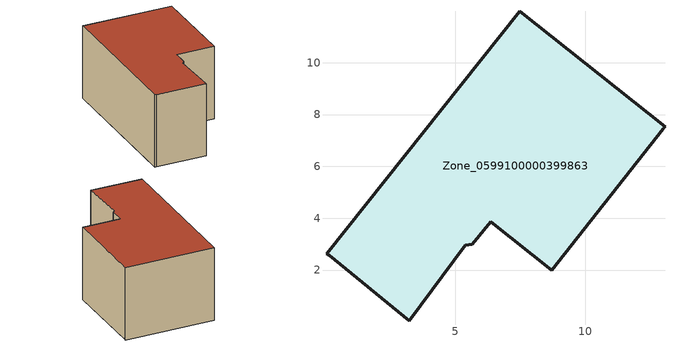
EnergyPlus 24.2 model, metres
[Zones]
Zone_0599100000399863
 floor ground (C_G): 6.35,3.87 5.65,2.99 5.38,2.96 3.22,0.04 0.12,2.57 0.02,2.63 7.49,11.99 13.09,7.53 13.03,7.46 8.72,1.99 z0.93
 wall outside (C_F): 13.09,7.53 7.49,11.99 0.02,2.63 0.12,2.57 3.22,0.04 5.38,2.96 5.65,2.99 6.35,3.87 8.72,1.99 13.03,7.46 13.09,7.53 z0.93:6.82
 roof outside (C_R): 6.35,3.87 8.72,1.99 13.03,7.46 13.09,7.53 7.49,11.99 0.02,2.63 0.12,2.57 3.22,0.04 5.38,2.96 5.65,2.99 z6.82
[BUILDING]
Pand.0599100000399863: North Axis=0; Terrain=City; Loads Convergence Tolerance Value=0.04; Temperature Convergence Tolerance Value=0.4; Solar Distribution=FullExterior; Maximum Number of Warmup Days=25; Minimum Number of Warmup Days=1
[Site:Location]
Rotterdam.The.Hague.AP_ZH_NLD Design_Conditions: Latitude=51.96; Longitude=4.45; Time Zone=1; Elevation=-4.5
[SITE:GROUNDTEMPERATURE:BUILDINGSURFACE]
18, 18, 18, 18, 18, 18, 18, 18, 18, 18, 18, 18
[MATERIAL] Thermal Absorptance=0.9; Solar Absorptance=0.7; Visible Absorptance=0.7
Name | Roughness | Thickness | Conductivity | Density | Specific Heat
G.TI.1992-2005 | MediumSmooth | 0.15 | 0.06 | 540 | 1210
F.TI.1992-2005 | Rough | 0.3 | 0.12 | 1920 | 840
R.TI.1992-2005 | MediumRough | 0.2 | 0.08 | 1500 | 1000
[CONSTRUCTION]
C_G: G.TI.1992-2005
C_F: F.TI.1992-2005
C_R: R.TI.1992-2005
[ZONE]
Zone_0599100000399863: Type=1; Multiplier=1; Ceiling Height=Autocalculate; Volume=Autocalculate; Floor Area=autocalculate; Part of Total Floor Area=Yes
[ZONEINFILTRATION:DESIGNFLOWRATE]
Infil_Zone_0599100000399863: Zone or ZoneList or Space or SpaceList=Zone_0599100000399863; Schedule=AlwaysOn; Design Flow Rate Calculation Method=Flow/Area; Flow Rate per Floor Area=0.0015; Constant Term Coefficient=1; Temperature Term Coefficient=0; Velocity Term Coefficient=0; Velocity Squared Term Coefficient=0
[HVACTEMPLATE:ZONE:IDEALLOADSAIRSYSTEM]
Zone_0599100000399863: Maximum Heating Supply Air Temperature=50; Minimum Cooling Supply Air Temperature=13; Maximum Heating Supply Air Humidity Ratio=0.0156; Minimum Cooling Supply Air Humidity Ratio=0.0077; Heating Limit=NoLimit; Cooling Limit=NoLimit; Dehumidification Control Type=ConstantSensibleHeatRatio; Cooling Sensible Heat Ratio=0.7; Dehumidification Setpoint=60; Humidification Control Type=None; Humidification Setpoint=30; Outdoor Air Method=None; Outdoor Air Flow Rate per Person=0.00944; Outdoor Air Flow Rate per Zone Floor Area=0; Outdoor Air Flow Rate per Zone=0; Demand Controlled Ventilation Type=None; Outdoor Air Economizer Type=NoEconomizer; Heat Recovery Type=None; Sensible Heat Recovery Effectiveness=0.7; Latent Heat Recovery Effectiveness=0.65
[ZONECONTROL:THERMOSTAT]
ThermostatControl_Zone_0599100000399863: Zone or ZoneList=Zone_0599100000399863; Control Type Schedule=DualSetpointControlType; Control 1=Thermostat_Zone_0599100000399863; Temperature Difference Between Cutout And Setpoint=0
[THERMOSTATSETPOINT:DUALSETPOINT]
Thermostat_Zone_0599100000399863: Heating Setpoint Temperature Schedule=HeatingSetpoint_Zone_0599100000399863; Cooling Setpoint Temperature Schedule=CoolingSetpoint_Zone_0599100000399863
[SCHEDULE:COMPACT]
HeatingSetpoint_Zone_0599100000399863: Through: 12/31, For: AllDays, Until: 24:00, 21
CoolingSetpoint_Zone_0599100000399863: Through: 12/31, For: AllDays, Until: 24:00, 24
DualSetpointControlType: Through: 12/31, For: AllDays, Until: 24:00, 4
AlwaysOn: Through: 12/31, For: AllDays, Until: 24:00, 1
